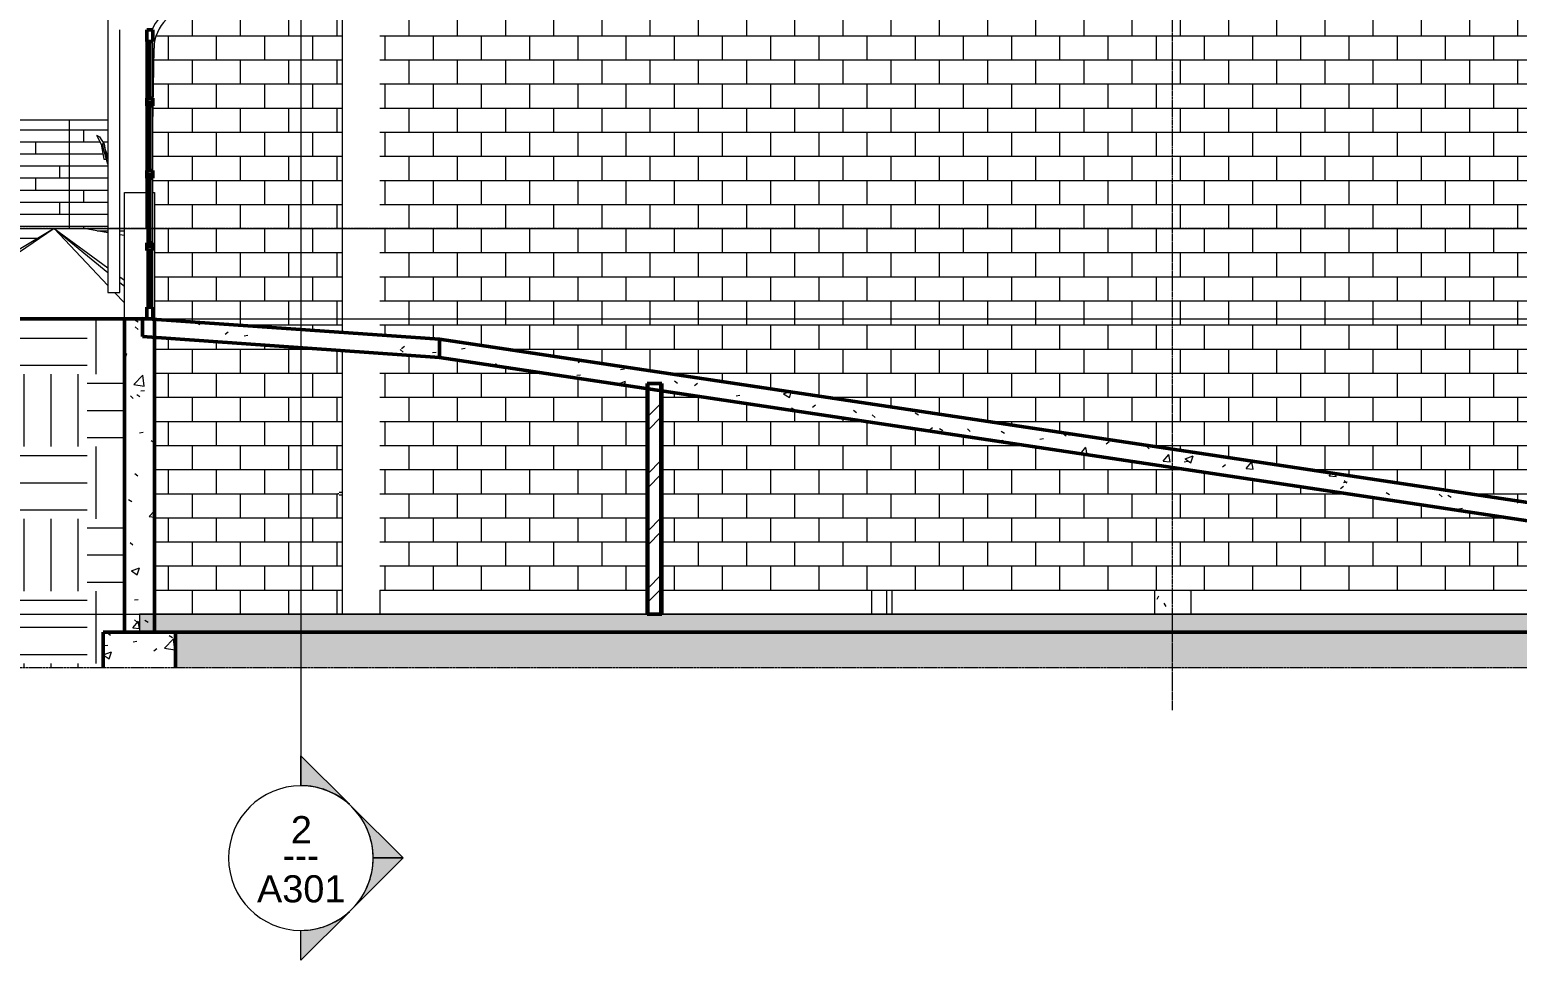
# Model space of a CAD drawing. Header units: inches. Extents: x -4169 to 1833, y -300 to 585.
# Drawn here: x -3860.7 to -3366.9, y -242.9 to 66 of the extents above; entities that cross this region are included whole.
import ezdxf

# ---------------------------------------------------------------- set-up
doc = ezdxf.new("R2010")
doc.units = ezdxf.units.IN
doc.header["$MEASUREMENT"] = 0
doc.linetypes.add('Aligning Line 1_8_', pattern=[0.25, 0.125, -0.125])
doc.linetypes.add('Grid Line 1_2_', pattern=[0.875, 0.5, -0.125, 0.125, -0.125])
for name, color, linetype, lineweight in [('0-1', 7, 'Continuous', 5), ('0-6', 10, 'Continuous', 13), ('A-DOOR', 31, 'Continuous', 13), ('A-DOOR-3', 7, 'Continuous', 9), ('A-DOOR-6', 31, 'Continuous', 50), ('A-DOOR-FRAM-1', 7, 'Continuous', 9), ('A-FLOR', 192, 'Continuous', 13), ('A-FLOR-2', 192, 'Continuous', 50), ('A-FLOR-LEVL-1', 51, 'Grid Line 1_2_', 9), ('A-FLOR-PATT-1', 8, 'Continuous', 9), ('A-GENM', 5, 'Continuous', 9), ('A-WALL', 113, 'Continuous', 13), ('A-WALL-2', 10, 'Continuous', 13), ('A-WALL-PATT-1', 7, 'Continuous', 9), ('A-WALL-PATT-2', 253, 'Continuous', 9), ('A-WALL-PATT-3', 55, 'Continuous', 9), ('A-WALL-PATT-5', 111, 'Continuous', 9), ('C-BLDG-PADS-1', 253, 'Continuous', 9), ('C-BLDG-PADS-2', 10, 'Continuous', 13), ('C-TOPO', 7, 'Continuous', 9), ('C-TOPO-1', 250, 'Continuous', 50), ('G-ANNO-SYMB', 111, 'Aligning Line 1_8_', 9), ('G-ANNO-SYMB-2', 147, 'Aligning Line 1_8_', 9), ('G-ANNO-SYMB-3', 111, 'Continuous', 9), ('G-IMPT', 8, 'Continuous', 9), ('I-WALL-1', 250, 'Continuous', 50), ('I-WALL-2', 10, 'Continuous', 13), ('L-SITE', 91, 'Continuous', 9), ('S-COLS', 52, 'Continuous', 9), ('S-FNDN', 32, 'Continuous', 13), ('S-FNDN-2', 32, 'Continuous', 50), ('S-FNDN-3', 32, 'Continuous', 9), ('S-GRID-1', 1, 'Grid Line 1_2_', 9)]:
    doc.layers.add(name, color=color, linetype=linetype, lineweight=lineweight)
doc.styles.add('Arial', font='arial.ttf', dxfattribs={"height": 9})
doc.styles.add('Century Gothic', font='ufonts.com_century-gothic.ttf', dxfattribs={"height": 9})
pattern_1 = [(0, (-3769.654, 146.633), (24, 24), [24, -24]), (0, (-3769.654, 155.633), (24, 24), [24, -24]), (0, (-3769.654, 164.633), (24, 24), [24, -24]), (90, (-3766.654, 167.633), (-24, 24), [24, -24]), (90, (-3757.654, 167.633), (-24, 24), [24, -24]), (90, (-3748.654, 167.633), (-24, 24), [24, -24])]
pattern_2 = [(50, (-3769.654, 146.633), (27.5427, -2.40992), [2.88, -31.68]), (355, (-3769.654, 146.633), (-5.32784, 28.88427), [2.304, -25.344]), (100.451, (-3767.36, 146.432), (22.2153, 26.47393), [2.448, -26.924]), (46.184, (-3769.654, 154.313), (40.9819, -6.3564), [4.32, -47.52]), (96.636, (-3766.24, 153.784), (35.89075, 37.4062), [3.671, -40.386]), (351.184, (-3769.654, 154.313), (35.891, 37.4062), [3.456, -38.016]), (21, (-3765.814, 152.393), (22.92104, -15.46073), [2.88, -31.68]), (326, (-3765.814, 152.393), (9.34353, 27.84574), [2.304, -25.344]), (71.451, (-3763.904, 151.105), (32.26477, 12.38442), [2.448, -26.924]), (37.5, (-3769.654, 146.633), (0.466855, 12.782707), [1.267, -23.77, 1.267, -24.461, -25.44]), (37.5, (-3769.654, 146.633), (0.466855, 12.782707), [-50.765, 1.267, -24.173]), (7.5, (-3769.654, 146.633), (10.10159, 15.14509), [1.267, -13.402, 1.267, -23.194, -9.696]), (7.5, (-3769.654, 146.633), (10.10159, 15.14509), [-39.13, 1.267, -8.429]), (327.5, (-3778.217, 146.633), (20.49916, -0.86578), [1.267, -8.333, 1.267, -28.685, -39.744]), (327.5, (-3778.217, 146.633), (20.49916, -0.86578), [-39.552, 1.267, -38.477]), (317.5, (-3782.057, 146.633), (22.39478, 3.84429), [1.267, -11.213, 1.267, -18.624, -28.224]), (317.5, (-3782.057, 146.633), (22.39478, 3.84429), [-32.371, 1.267, -26.957])]
pattern_3 = [(0, (-3769.654, 146.633), (30.72, 7.68), [1.267, -21.773, 1.267, -21.773, -122.88]), (0, (-3769.654, 146.633), (30.72, 7.68), [-46.08, 1.267, -44.813, 1.267, -21.773, -53.76]), (0, (-3769.654, 146.633), (30.72, 7.68), [-115.2, 1.267, -14.093, 1.267, -37.133]), (120, (-3758.134, 150.473), (-22.01108, 22.7643), [1.267, -21.773, 1.267, -21.773, -122.88]), (120, (-3758.134, 150.473), (-22.01108, 22.7643), [-46.08, 1.267, -44.813, 1.267, -21.773, -53.76]), (120, (-3758.134, 150.473), (-22.01108, 22.7643), [-115.2, 1.267, -14.093, 1.267, -37.133]), (240, (-3754.294, 165.833), (-8.70892, -30.4443), [1.267, -21.773, 1.267, -21.773, -122.88]), (240, (-3754.294, 165.833), (-8.70892, -30.4443), [-46.08, 1.267, -44.813, 1.267, -21.773, -53.76]), (240, (-3754.294, 165.833), (-8.70892, -30.4443), [-115.2, 1.267, -14.093, 1.267, -37.133])]
pattern_4 = [(0, (-3866.724, 0.8), (0, 4), []), (90, (-3866.724, 0.8), (-8, 8), [4, -28]), (90, (-3850.724, 4.8), (-8, 8), [4, -28])]

# ---------------------------------------------------------------- blocks, each defined once
blk = doc.blocks.new('CTR - 2nd Phase_rvt-1-BUILDING SECTION - NORTH_SOUTH THRU PARKING RAMP - LOOKING WEST')
at = {"layer": 'A-FLOR-LEVL-1'}
for p, q in [((-4168.71, 0), (-1814.21, 0)), ((-4168.71, -30), (-1814.21, -30)), ((-4168.71, -128), (-1814.21, -128))]:
    blk.add_line(p, q, dxfattribs=at)
blk = doc.blocks.new('CTR  - Topography_rvt-1-BUILDING SECTION - NORTH_SOUTH THRU PARKING RAMP - LOOKING WEST')
at = {"layer": 'C-BLDG-PADS-1'}
h = blk.add_hatch(dxfattribs=at)
h.set_pattern_fill('FP_2', color=256, style=0, pattern_type=2)
h.set_pattern_definition(pattern_2)
h.paths.add_polyline_path([(-1978.48, -134), (-1938.32, -134), (-1938.32, -128), (-3824.32, -128), (-3824.32, -134), (-2046.02, -134)], flags=0)
at = {"layer": 'C-TOPO'}
h = blk.add_hatch(dxfattribs=at)
h.set_pattern_fill('FP_11', color=256, style=0, pattern_type=2)
h.set_pattern_definition(pattern_1)
h.paths.add_polyline_path([(-3936.98, -145.93), (-3836.32, -145.93), (-3836.32, -134), (-3830.72, -134), (-3830.72, -30), (-4072.05, -30), (-4072.05, -145.93), (-3946.84, -145.93)], flags=0)
h = blk.add_hatch(dxfattribs=at)
h.set_pattern_fill('FP_11', color=256, style=0, pattern_type=2)
h.set_pattern_definition(pattern_1)
h.paths.add_polyline_path([(-3830.72, -134), (-3829.32, -134), (-3829.32, -30), (-3830.72, -30), (-3830.72, -61.81)], flags=0)
h = blk.add_hatch(dxfattribs=at)
h.set_pattern_fill('FP_11', color=256, style=0, pattern_type=2)
h.set_pattern_definition(pattern_1)
h.paths.add_polyline_path([(-1959.73, -145.93), (-1938.32, -145.93), (-1938.32, -134.01), (-3812.32, -134.01), (-3812.32, -145.93), (-1978.48, -145.93)], flags=0)
at = {"layer": 'A-FLOR-LEVL-1'}
for p, q in [((-4168.71, 0), (-1814.21, 0)), ((-4168.71, -128), (-1814.21, -128))]:
    blk.add_line(p, q, dxfattribs=at)
at = {"layer": 'C-BLDG-PADS-2'}
for p, q in [((-1938.32, -128), (-3824.32, -128)), ((-3824.32, -128), (-3824.32, -134)), ((-3824.32, -134), (-1938.32, -134))]:
    blk.add_line(p, q, dxfattribs=at)
at = {"layer": 'C-TOPO'}
for p, q in [((-3852.62, 0), (-3891.31, -26.38)), ((-3852.62, 0), (-3891.31, -23.17)), ((-3834.82, -18.87), (-3852.62, 0)), ((-3852.62, 0), (-3852.4, -0.23)), ((-3852.62, 0), (-3851.42, -0.98)), ((-3852.62, 0), (-3834.82, -13.04)), ((-3852.62, 0), (-3834.82, -14.63)), ((-3842.65, 0), (-3852.62, 0)), ((-3842.73, 0), (-3842.65, 0)), ((-3842.65, 0), (-3842.72, -0.04)), ((-3834.82, -1.36), (-3842.65, 0)), ((-3829.32, -2.31), (-3830.82, -2.05)), ((-3830.82, -15.97), (-3829.32, -17.07)), ((-3830.82, -17.92), (-3829.32, -19.16)), ((-3829.32, -24.7), (-3832.61, -21.22)), ((-3851.43, -30), (-3894.63, -30)), ((-3838.8, -30), (-3851.43, -30)), ((-3830.72, -30), (-3838.8, -30)), ((-3829.32, -30), (-3830.72, -30)), ((-3065.44, -134.01), (-3812.32, -134.01))]:
    blk.add_line(p, q, dxfattribs=at)
at = {"layer": 'C-TOPO-1'}
for p, q in [((-3894.63, -30), (-3851.43, -30)), ((-3851.43, -30), (-3838.8, -30)), ((-3838.8, -30), (-3830.72, -30)), ((-3829.32, -30), (-3830.72, -30)), ((-3812.32, -134.01), (-3065.44, -134.01))]:
    blk.add_line(p, q, dxfattribs=at)
at = {"layer": 'G-ANNO-SYMB-2'}
blk.add_line((-1910.95, 0), (-4072.05, 0), dxfattribs=at)
blk = doc.blocks.new('HOLLOW METAL - GARGE-1952668-BUILDING SECTION - NORTH_SOUTH THRU PARKING RAMP - LOOKING WEST')
at = {"layer": 'A-DOOR-FRAM-1'}
blk.add_line((-3574.41, -128), (-3574.41, -120), dxfattribs=at)
blk = doc.blocks.new('HOLLOW METAL - GARGE 2-1998853-BUILDING SECTION - NORTH_SOUTH THRU PARKING RAMP - LOOKING WEST')
at = {"layer": 'A-DOOR-3'}
for p, q in [((-3756.91, -87.61), (-3757.41, -87.61)), ((-3757.41, -88.39), (-3756.91, -88.39))]:
    blk.add_line(p, q, dxfattribs=at)
at = {"layer": 'A-DOOR-3', "flags": 128}
for points in [[(-3757.41, -87.61), (-3757.43, -87.61), (-3757.45, -87.61), (-3757.48, -87.61), (-3757.5, -87.61), (-3757.52, -87.61), (-3757.55, -87.61), (-3757.57, -87.61), (-3757.59, -87.61), (-3757.62, -87.61), (-3757.64, -87.61), (-3757.66, -87.61), (-3757.68, -87.61), (-3757.7, -87.61), (-3757.72, -87.61), (-3757.74, -87.61), (-3757.76, -87.61), (-3757.78, -87.61), (-3757.8, -87.61), (-3757.81, -87.61), (-3757.83, -87.61), (-3757.85, -87.61), (-3757.86, -87.61), (-3757.88, -87.61), (-3757.89, -87.61), (-3757.9, -87.61), (-3757.92, -87.61), (-3757.93, -87.61), (-3757.94, -87.61), (-3757.95, -87.61), (-3757.96, -87.61), (-3757.97, -87.61), (-3757.97, -87.61), (-3757.98, -87.61), (-3757.98, -87.61), (-3757.99, -87.61), (-3757.99, -87.61), (-3758, -87.61), (-3758, -87.61), (-3758, -87.61)], [(-3758, -88.39), (-3758, -88.39), (-3758, -88.39), (-3757.99, -88.39), (-3757.99, -88.39), (-3757.99, -88.39), (-3757.98, -88.39), (-3757.97, -88.39), (-3757.97, -88.39), (-3757.96, -88.39), (-3757.95, -88.39), (-3757.94, -88.39), (-3757.93, -88.39), (-3757.92, -88.39), (-3757.91, -88.39), (-3757.89, -88.39), (-3757.88, -88.39), (-3757.87, -88.39), (-3757.85, -88.39), (-3757.84, -88.39), (-3757.82, -88.39), (-3757.8, -88.39), (-3757.78, -88.39), (-3757.77, -88.39), (-3757.75, -88.39), (-3757.73, -88.39), (-3757.71, -88.39), (-3757.69, -88.39), (-3757.66, -88.39), (-3757.64, -88.39), (-3757.62, -88.39), (-3757.6, -88.39), (-3757.58, -88.39), (-3757.55, -88.39), (-3757.53, -88.39), (-3757.51, -88.39), (-3757.48, -88.39), (-3757.46, -88.39), (-3757.44, -88.39), (-3757.41, -88.39), (-3757.41, -88.39)]]:
    blk.add_lwpolyline(points, dxfattribs=at)
at = {"layer": 'A-DOOR-3'}
for start, end in [(150, 180), (180, 210), (82.7725, 90), (270, 277.2275)]:
    blk.add_arc((-3758, -88), 0.394, start, end, dxfattribs=at)
blk = doc.blocks.new('CTR - 1st Phase - Common Walls_rvt-1-BUILDING SECTION - NORTH_SOUTH THRU PARKING RAMP - LOOKING WEST')
at = {"layer": 'A-WALL-PATT-1'}
h = blk.add_hatch(dxfattribs=at)
h.set_pattern_fill('FP_1', color=256, style=0, pattern_type=2)
h.set_pattern_definition(pattern_3)
h.paths.add_polyline_path([(-3655.15, -128), (-3655.15, -51.42), (-3655.77, -51.42), (-3655.77, -128)], flags=0)
h = blk.add_hatch(dxfattribs=at)
h.set_pattern_fill('FP_1', color=256, style=0, pattern_type=2)
h.set_pattern_definition(pattern_3)
h.paths.add_polyline_path([(-3650.9, -128), (-3650.9, -51.42), (-3651.52, -51.42), (-3651.52, -128)], flags=0)
at = {"layer": 'A-WALL-PATT-2'}
h = blk.add_hatch(dxfattribs=at)
h.set_pattern_fill('FP_15', color=256, style=0, pattern_type=2)
h.set_pattern_definition([(45, (-3769.654, 146.633), (-9.5035, 9.5035), []), (45, (-3769.654, 161.033), (-9.5035, 9.5035), [])])
h.paths.add_polyline_path([(-3651.52, -128), (-3651.52, -51.42), (-3655.15, -51.42), (-3655.15, -128)], flags=0)
at = {"layer": 'A-WALL-PATT-3'}
h = blk.add_hatch(dxfattribs=at)
h.set_pattern_fill('FP_14', color=256, style=0, pattern_type=2)
h.set_pattern_definition([(0, (-3822.724, -128), (0, 8), []), (90, (-3822.724, -128), (-8, 8), [8, -8])])
h.paths.add_polyline_path([(-3801.91, -128), (-3756.91, -128), (-3756.91, -88.39), (-3758.14, -88.36), (-3758.29, -88.26), (-3758.34, -88.2), (-3758.34, -87.8), (-3758.17, -87.65), (-3757.99, -87.62), (-3757.78, -87.61), (-3756.91, -87.61), (-3756.91, -40.5), (-3819.32, -36.13), (-3819.32, -128)], flags=0)
h.paths.add_polyline_path([(-3757.99, -88.32), (-3758.01, -88.28), (-3757.99, -88.32)], flags=0)
h.paths.add_polyline_path([(-3757.41, -88.2), (-3757.44, -87.9), (-3757.47, -88), (-3757.44, -88.1)], flags=0)
h.paths.add_polyline_path([(-3756.91, -34.48), (-3756.91, 73.25), (-3805.96, 73.25), (-3808.28, 73.05), (-3810.54, 72.45), (-3812.66, 71.47), (-3814.58, 70.14), (-3816.24, 68.5), (-3817.59, 66.59), (-3818.63, 64.37), (-3819.23, 62.24), (-3819.46, 59.91), (-3819.85, 33.9), (-3819.85, 12), (-3819.32, 12), (-3819.32, -30.11), (-3781.99, -32.73)], flags=0)
h.paths.add_polyline_path([(-3822.2, 12), (-3822.18, 12), (-3821.85, 33.92), (-3821.85, 66), (-3820.08, 66), (-3819.32, 67.61), (-3817.59, 69.96), (-3815.86, 71.68), (-3813.65, 73.2), (-3811.22, 74.33), (-3808.63, 75.02), (-3805.96, 75.25), (-3756.91, 75.25), (-3756.91, 122), (-3822.72, 122), (-3822.72, 112), (-3822.2, 112), (-3822.2, 22.31)], flags=0)
h.paths.add_polyline_path([(-3818.82, 75.5), (-3820.04, 75.77), (-3820.95, 76.38), (-3821.6, 77.35), (-3821.82, 78.5), (-3821.57, 79.69), (-3820.95, 80.62), (-3819.97, 81.27), (-3818.8, 81.49), (-3817.61, 81.23), (-3816.7, 80.62), (-3816.05, 79.65), (-3815.82, 78.5), (-3816.08, 77.31), (-3816.75, 76.35), (-3817.68, 75.73), (-3818.8, 75.51)], flags=0)
h = blk.add_hatch(dxfattribs=at)
h.set_pattern_fill('FP_12', color=256, style=0, pattern_type=2)
h.set_pattern_definition([(0, (-3750.724, 0), (0, 8), []), (90, (-3750.724, 0), (-8, 8), [8, -8])])
h.paths.add_polyline_path([(-3744.54, -120), (-3655.77, -120), (-3655.77, -53.15), (-3724.72, -42.8), (-3724.72, -42.75), (-3744.54, -41.36), (-3744.54, -103.87)], flags=0)
h.paths.add_polyline_path([(-3650.9, -120), (-3210.28, -120), (-3650.9, -53.88), (-3650.9, -61.81)], flags=0)
h.paths.add_polyline_path([(-3200, -115.48), (-3200, -14), (-3212.37, -14), (-3212.37, -4), (-3204.37, -4), (-3204.37, 0), (-3212.37, 0), (-3212.37, 122), (-3744.54, 122), (-3744.54, 75.25), (-3710.16, 75.25), (-3710.16, 73.25), (-3744.54, 73.25), (-3744.54, -35.35), (-3724.72, -36.73), (-3261.64, -106.23)], flags=0)
at = {"layer": 'A-FLOR-LEVL-1'}
for p, q in [((-4168.71, 0), (-1814.21, 0)), ((-4168.71, -30), (-1814.21, -30)), ((-4168.71, -128), (-1814.21, -128))]:
    blk.add_line(p, q, dxfattribs=at)
at = {"layer": 'A-WALL-2'}
for p, q in [((-3756.91, -34.48), (-3756.91, 73.25)), ((-3756.91, -128), (-3756.91, -40.5)), ((-3655.15, -128), (-3655.15, -51.42)), ((-3651.52, -128), (-3651.52, -51.42)), ((-3744.54, -120), (-3655.77, -120)), ((-3744.54, -120), (-3744.54, -128)), ((-3650.9, -120), (-3210.28, -120))]:
    blk.add_line(p, q, dxfattribs=at)
at = {"layer": 'G-ANNO-SYMB-2'}
blk.add_line((-1910.95, 0), (-4072.05, 0), dxfattribs=at)
at = {"layer": 'I-WALL-1'}
for p, q in [((-3655.77, -51.42), (-3655.77, -128)), ((-3650.9, -51.42), (-3655.77, -51.42)), ((-3650.9, -128), (-3650.9, -51.42)), ((-3655.77, -128), (-3650.9, -128))]:
    blk.add_line(p, q, dxfattribs=at)
at = {"layer": 'I-WALL-2'}
for p, q in [((-3581.16, -128), (-3581.16, -120)), ((-3576.29, -120), (-3576.29, -128))]:
    blk.add_line(p, q, dxfattribs=at)
at = {"layer": '0-6'}
for name in ['HOLLOW METAL - GARGE 2-1998853-BUILDING SECTION - NORTH_SOUTH THRU PARKING RAMP - LOOKING WEST', 'HOLLOW METAL - GARGE-1952668-BUILDING SECTION - NORTH_SOUTH THRU PARKING RAMP - LOOKING WEST']:
    blk.add_blockref(name, (0, 0), dxfattribs=at)
blk = doc.blocks.new('Concrete-Rectangular-Column - ONE-1856735-BUILDING SECTION - NORTH_SOUTH THRU PARKING RAMP - LOOKING WEST')
at = {"layer": 'S-COLS'}
h = blk.add_hatch(dxfattribs=at)
h.set_pattern_fill('FP_1', color=256, style=0, pattern_type=2)
h.set_pattern_definition(pattern_3)
h.paths.add_polyline_path([(-3475.32, -128), (-3475.32, -120), (-3487.32, -120), (-3487.32, -128)], flags=0)
for p, q in [((-3487.32, -120), (-3487.32, -128)), ((-3475.32, -120), (-3475.32, -128))]:
    blk.add_line(p, q, dxfattribs=at)
blk = doc.blocks.new('Outdoor Table01 - 02ZUTB01_dwg-1294291-BUILDING SECTION - NORTH_SOUTH THRU PARKING RAMP - LOOKING WEST')
at = {"layer": 'G-IMPT'}
for p, q in [((-3838.62, 31), (-3837.62, 30.5)), ((-3838.62, 31), (-3837.01, 28)), ((-3837.62, 30.5), (-3836.01, 28)), ((-3837.01, 28), (-3836.14, 23)), ((-3837.01, 28), (-3836.64, 28)), ((-3834.82, 21.35), (-3836.64, 28)), ((-3836.14, 28), (-3836.64, 28)), ((-3835.88, 27.21), (-3836.14, 28)), ((-3836.14, 28), (-3836.01, 28)), ((-3836.01, 28), (-3835.14, 23)), ((-3834.82, 23.98), (-3835.86, 27.15)), ((-3836.14, 23), (-3835.27, 23)), ((-3835.2, 23), (-3835.14, 23))]:
    blk.add_line(p, q, dxfattribs=at)
blk = doc.blocks.new('Outdoor Table01 - Outdoor Table01-1294297-BUILDING SECTION - NORTH_SOUTH THRU PARKING RAMP - LOOKING WEST')
blk.add_blockref('Outdoor Table01 - 02ZUTB01_dwg-1294291-BUILDING SECTION - NORTH_SOUTH THRU PARKING RAMP - LOOKING WEST', (0, 0))
blk = doc.blocks.new('Door-Sectional_Model3502_Comcl_Amarr - one-1908623-BUILDING SECTION - NORTH_SOUTH THRU PARKING RAMP - LOOKING WEST')
at = {"layer": 'A-DOOR'}
for p, q in [((-3805.96, 75.25), (-3710.16, 75.25)), ((-3710.16, 75.25), (-3710.16, 73.25)), ((-3805.96, 73.25), (-3710.16, 73.25)), ((-3821.85, 62.12), (-3821.85, 43.25)), ((-3819.85, 43.25), (-3819.85, 62.12)), ((-3819.85, 33.9), (-3819.46, 59.91)), ((-3821.85, 40.75), (-3821.85, 19.25)), ((-3819.85, 19.25), (-3819.85, 40.75)), ((-3821.85, 33.92), (-3822.18, 12)), ((-3821.85, 16.75), (-3821.85, -4.75)), ((-3819.85, -4.75), (-3819.85, 16.75)), ((-3821.85, -7.25), (-3821.85, -26.13)), ((-3819.85, -26.13), (-3819.85, -7.25))]:
    blk.add_line(p, q, dxfattribs=at)
for centre, radius, start, end in [((-3818.82, 78.5), 3, 90, 270), ((-3818.82, 78.5), 2.13, 90, 270), ((-3818.82, 78.5), 3, 270, 90), ((-3818.82, 78.5), 2.13, 270, 90), ((-3805.96, 59.75), 15.5, 90, 156.1317), ((-3805.96, 59.75), 13.5, 90, 179.3049)]:
    blk.add_arc(centre, radius, start, end, dxfattribs=at)
at = {"layer": 'A-DOOR-6'}
for p, q in [((-3819.85, 66), (-3821.85, 66)), ((-3821.85, 66), (-3821.85, 62.12)), ((-3819.85, 62.12), (-3819.85, 66)), ((-3821.85, 62.12), (-3819.85, 62.12)), ((-3820.85, 62.12), (-3821.35, 62.12)), ((-3821.35, 62.12), (-3821.35, 43.25)), ((-3820.85, 43.25), (-3820.85, 62.12)), ((-3819.85, 43.25), (-3821.85, 43.25)), ((-3821.85, 43.25), (-3821.85, 42)), ((-3821.85, 42), (-3819.85, 42)), ((-3819.85, 42), (-3821.85, 42)), ((-3821.85, 42), (-3821.85, 40.75)), ((-3821.85, 40.75), (-3819.85, 40.75)), ((-3821.35, 43.25), (-3820.85, 43.25)), ((-3820.85, 40.75), (-3821.35, 40.75)), ((-3821.35, 40.75), (-3821.35, 19.25)), ((-3820.85, 19.25), (-3820.85, 40.75)), ((-3819.85, 42), (-3819.85, 43.25)), ((-3819.85, 40.75), (-3819.85, 42)), ((-3819.85, 19.25), (-3821.85, 19.25)), ((-3821.85, 19.25), (-3821.85, 18)), ((-3821.85, 18), (-3819.85, 18)), ((-3819.85, 18), (-3821.85, 18)), ((-3821.85, 18), (-3821.85, 16.75)), ((-3821.85, 16.75), (-3819.85, 16.75)), ((-3821.35, 19.25), (-3820.85, 19.25)), ((-3820.85, 16.75), (-3821.35, 16.75)), ((-3821.35, 16.75), (-3821.35, -4.75)), ((-3820.85, -4.75), (-3820.85, 16.75)), ((-3819.85, 18), (-3819.85, 19.25)), ((-3819.85, 16.75), (-3819.85, 18)), ((-3819.85, -4.75), (-3821.85, -4.75)), ((-3821.85, -4.75), (-3821.85, -6)), ((-3821.35, -4.75), (-3820.85, -4.75)), ((-3819.85, -6), (-3819.85, -4.75)), ((-3821.85, -6), (-3819.85, -6)), ((-3819.85, -6), (-3821.85, -6)), ((-3821.85, -6), (-3821.85, -7.25)), ((-3821.85, -7.25), (-3819.85, -7.25)), ((-3820.35, -7.25), (-3821.35, -7.25)), ((-3821.35, -7.25), (-3821.35, -26.13)), ((-3820.35, -26.13), (-3820.35, -7.25)), ((-3819.85, -7.25), (-3819.85, -6)), ((-3819.85, -26.13), (-3821.85, -26.13)), ((-3821.85, -26.13), (-3821.85, -30)), ((-3821.35, -26.13), (-3820.35, -26.13)), ((-3819.85, -30), (-3819.85, -26.13)), ((-3821.85, -30), (-3819.85, -30))]:
    blk.add_line(p, q, dxfattribs=at)
for start, end in [(90, 270), (270, 90)]:
    blk.add_arc((-3818.82, 78.5), 0.5, start, end, dxfattribs=at)
blk = doc.blocks.new('077123 - Manufactured Gutters and Downspouts - 077123 - Manufactured Gutters and Downspouts-1955134-BUILDING SECTION - NORTH_SOUTH THRU PARKING RAMP - LOOKING WEST')
at = {"layer": 'A-GENM'}
for p, q in [((-3871.39, 413.51), (-3860.72, 413.51)), ((-3871.39, 395.11), (-3871.39, 413.51)), ((-3868.04, 384.1), (-3871.39, 395.11)), ((-3860.72, 395.11), (-3871.39, 395.11)), ((-3860.72, 384.1), (-3868.04, 384.1)), ((-3864.7, 371.1), (-3864.7, 384.1)), ((-3864.7, 358.75), (-3864.7, 371.1)), ((-3860.72, 371.1), (-3864.7, 371.1)), ((-3864.7, 353.15), (-3864.7, 358.75)), ((-3860.72, 358.75), (-3864.7, 358.75)), ((-3860.72, 353.15), (-3864.7, 353.15)), ((-3864.7, 353.15), (-3864.7, 310)), ((-3864.7, 353.15), (-3860.72, 353.15)), ((-3864.7, 230.12), (-3864.7, 102.78)), ((-3860.7, 105.58), (-3860.7, 109.75)), ((-3830.82, 94.71), (-3860.7, 105.58)), ((-3864.7, 102.78), (-3834.82, 91.91)), ((-3834.82, 91.91), (-3834.82, -21.22)), ((-3830.82, -21.22), (-3830.82, 0)), ((-3834.82, -21.22), (-3830.82, -21.22))]:
    blk.add_line(p, q, dxfattribs=at)
blk = doc.blocks.new('Section - Section Head - Filled-22785-BUILDING SECTION - NORTH_SOUTH THRU PARKING RAMP - LOOKING WEST')
at = {"layer": 'G-ANNO-SYMB-3'}
h = blk.add_hatch(color=256, dxfattribs=at)
edge = h.paths.add_edge_path(flags=0)
edge.add_arc((-2547.82, 478.14), 24.03, 90, 132.0784, ccw=False)
edge.add_line((-2547.82, 502.17), (-2547.82, 512.08))
edge.add_line((-2547.82, 512.08), (-2563.93, 495.98))
h = blk.add_hatch(color=256, dxfattribs=at)
edge = h.paths.add_edge_path(flags=0)
edge.add_line((-2564.79, 495.11), (-2581.76, 478.14))
edge.add_line((-2581.76, 478.14), (-2571.82, 478.14))
edge.add_arc((-2547.82, 478.14), 24, 135, 180, ccw=False)
h = blk.add_hatch(color=256, dxfattribs=at)
edge = h.paths.add_edge_path(flags=0)
edge.add_arc((-2547.82, 478.14), 24, 180, 225, ccw=False)
edge.add_line((-2571.82, 478.14), (-2581.76, 478.14))
edge.add_line((-2581.76, 478.14), (-2564.79, 461.17))
h = blk.add_hatch(color=256, dxfattribs=at)
edge = h.paths.add_edge_path(flags=0)
edge.add_line((-2563.93, 460.3), (-2547.82, 444.2))
edge.add_line((-2547.82, 444.2), (-2547.82, 454.11))
edge.add_arc((-2547.82, 478.14), 24.03, 227.9216, 270, ccw=False)
for p, q in [((-2563.93, 495.98), (-2547.82, 512.08)), ((-2547.82, 512.08), (-2547.82, 502.17)), ((-2581.76, 478.14), (-2564.79, 495.11)), ((-2571.82, 478.14), (-2581.76, 478.14)), ((-2564.79, 461.17), (-2581.76, 478.14)), ((-2581.76, 478.14), (-2571.82, 478.14)), ((-2547.82, 444.2), (-2563.93, 460.3)), ((-2547.82, 454.11), (-2547.82, 444.2))]:
    blk.add_line(p, q, dxfattribs=at)
for centre, radius, start, end in [((-2547.82, 478.17), 24, 90, 270), ((-2547.82, 478.14), 24.03, 90, 132.0784), ((-2547.82, 478.17), 24, 270, 90), ((-2547.82, 478.14), 24, 135, 180), ((-2547.82, 478.14), 24, 180, 225), ((-2547.82, 478.14), 24.03, 227.9216, 270)]:
    blk.add_arc(centre, radius, start, end, dxfattribs=at)

msp = doc.modelspace()

# ---------------------------------------------------------------- hatches: boundary and pattern name
at = {"layer": 'A-FLOR-PATT-1'}
h = msp.add_hatch(dxfattribs=at)
h.set_pattern_fill('FP_2', color=256, style=0, pattern_type=2)
h.set_pattern_definition(pattern_2)
h.paths.add_polyline_path([(-3724.7237, -42.7481), (-3724.7237, -36.7334), (-3823.3237, -29.8327), (-3823.3237, -35.8474), (-3734.3794, -42.0723)], flags=0)
h = msp.add_hatch(dxfattribs=at)
h.set_pattern_fill('FP_2', color=256, style=0, pattern_type=2)
h.set_pattern_definition(pattern_2)
h.paths.add_polyline_path([(-3161.3161, -127.3484), (-3161.3161, -121.2813), (-3724.7237, -36.7334), (-3724.7237, -42.8006), (-3261.6379, -112.2936)], flags=0)
at = {"layer": 'A-WALL-PATT-5'}
h = msp.add_hatch(dxfattribs=at)
h.set_pattern_fill('FP_20', color=256, style=0, pattern_type=2)
h.set_pattern_definition(pattern_4)
h.paths.add_polyline_path([(-3864.5987, -7.1735), (-3852.6174, 0), (-3847.5237, 0), (-3847.5237, 36), (-3864.5987, 36), (-3864.5987, -5.5352)], flags=0)
h = msp.add_hatch(dxfattribs=at)
h.set_pattern_fill('FP_20', color=256, style=0, pattern_type=2)
h.set_pattern_definition(pattern_4)
h.paths.add_polyline_path([(-3835.6811, -0.75), (-3834.8237, -0.75), (-3834.8237, 21.3464), (-3835.2745, 23), (-3836.1376, 23), (-3837.0075, 28), (-3838.6232, 31), (-3837.6232, 30.5), (-3836.0075, 28), (-3835.8598, 27.1508), (-3834.8237, 23.9838), (-3834.8237, 36), (-3847.5237, 36), (-3847.5237, 0), (-3842.6503, 0), (-3838.3221, -0.75)], flags=0)
h.paths.add_polyline_path([(-3829.3237, -0.75), (-3829.3237, 0), (-3830.8237, 0), (-3830.8237, -0.75)], flags=0)
h = msp.add_hatch(dxfattribs=at)
h.set_pattern_fill('FP_2', color=256, style=0, pattern_type=2)
h.set_pattern_definition(pattern_2)
h.paths.add_polyline_path([(-3819.3237, -134), (-3819.3237, -30), (-3829.3237, -30), (-3829.3237, -134)], flags=0)
at = {"layer": 'S-FNDN-3'}
h = msp.add_hatch(dxfattribs=at)
h.set_pattern_fill('FP_2', color=256, style=0, pattern_type=2)
h.set_pattern_definition(pattern_2)
h.paths.add_polyline_path([(-3812.3237, -145.9265), (-3812.3237, -134), (-3836.3237, -134), (-3836.3237, -145.9265)], flags=0)

# ---------------------------------------------------------------- linework, layer by layer
at = {"layer": 'A-FLOR'}
for p, q in [((-3838.3221, -0.75), (-3834.8237, -0.75)), ((-3830.8237, -0.75), (-3829.3237, -0.75))]:
    msp.add_line(p, q, dxfattribs=at)
at = {"layer": 'A-FLOR-2'}
for p, q in [((-3724.7237, -36.7334), (-3823.3237, -29.8327)), ((-3823.3237, -29.8327), (-3823.3237, -35.8474)), ((-3823.3237, -35.8474), (-3724.7237, -42.7481)), ((-3161.3161, -121.2813), (-3724.7237, -36.7334)), ((-3724.7237, -42.8006), (-3724.7237, -36.7334)), ((-3724.7237, -42.8006), (-3161.3161, -127.3484))]:
    msp.add_line(p, q, dxfattribs=at)
at = {"layer": 'A-FLOR-LEVL-1'}
for p, q in [((-4167.9645, 0), (-1814.099, 0)), ((-4167.9645, -30), (-1814.099, -30)), ((-4167.9645, -128), (-1814.099, -128))]:
    msp.add_line(p, q, dxfattribs=at)
at = {"layer": 'A-WALL'}
for p, q in [((-3830.8237, 0), (-3830.8237, 66)), ((-3822.1987, 66), (-3822.1987, 0)), ((-3834.8237, 36), (-3868.8487, 36)), ((-3847.5237, 0), (-3847.5237, 36)), ((-3830.8237, 0), (-3822.1987, 0))]:
    msp.add_line(p, q, dxfattribs=at)
at = {"layer": 'G-ANNO-SYMB'}
for p, q in [((-1910.9479, 0), (-4072.0519, 0)), ((-1910.9479, -145.8387), (-4072.0519, -145.8387))]:
    msp.add_line(p, q, dxfattribs=at)
at = {"layer": 'G-ANNO-SYMB-3'}
msp.add_line((-3770.7237, 467.281), (-3770.7237, -184.9308), dxfattribs=at)
at = {"layer": 'S-FNDN'}
for p, q in [((-3829.3237, -30), (-3829.3237, 12)), ((-3829.3237, 12), (-3821.8472, 12)), ((-3819.8472, 12), (-3819.3237, 12)), ((-3819.3237, 12), (-3819.3237, -30))]:
    msp.add_line(p, q, dxfattribs=at)
at = {"layer": 'S-FNDN-2'}
for p, q in [((-3829.3237, -30), (-3829.3237, -134)), ((-3819.3237, -30), (-3829.3237, -30)), ((-3819.3237, -134), (-3819.3237, -30)), ((-3812.3237, -134), (-3836.3237, -134)), ((-3836.3237, -134), (-3836.3237, -145.9265)), ((-3812.3237, -145.9265), (-3812.3237, -134))]:
    msp.add_line(p, q, dxfattribs=at)
at = {"layer": 'S-GRID-1'}
msp.add_line((-3481.3237, -159.8356), (-3481.3237, 470.5), dxfattribs=at)

# ---------------------------------------------------------------- block references
at = {"layer": '0-1'}
for name in ['CTR - 2nd Phase_rvt-1-BUILDING SECTION - NORTH_SOUTH THRU PARKING RAMP - LOOKING WEST', 'CTR - 1st Phase - Common Walls_rvt-1-BUILDING SECTION - NORTH_SOUTH THRU PARKING RAMP - LOOKING WEST', 'CTR  - Topography_rvt-1-BUILDING SECTION - NORTH_SOUTH THRU PARKING RAMP - LOOKING WEST']:
    msp.add_blockref(name, (0, 0), dxfattribs=at)
at = {"layer": 'A-DOOR'}
msp.add_blockref('Door-Sectional_Model3502_Comcl_Amarr - one-1908623-BUILDING SECTION - NORTH_SOUTH THRU PARKING RAMP - LOOKING WEST', (0, 0), dxfattribs=at)
at = {"layer": 'A-GENM'}
msp.add_blockref('077123 - Manufactured Gutters and Downspouts - 077123 - Manufactured Gutters and Downspouts-1955134-BUILDING SECTION - NORTH_SOUTH THRU PARKING RAMP - LOOKING WEST', (0, 0), dxfattribs=at)
at = {"layer": 'G-ANNO-SYMB-3', "rotation": 180}
msp.add_blockref('Section - Section Head - Filled-22785-BUILDING SECTION - NORTH_SOUTH THRU PARKING RAMP - LOOKING WEST', (-6318.5449, 269.2106), dxfattribs=at)
at = {"layer": 'L-SITE'}
msp.add_blockref('Outdoor Table01 - Outdoor Table01-1294297-BUILDING SECTION - NORTH_SOUTH THRU PARKING RAMP - LOOKING WEST', (0, 0), dxfattribs=at)
at = {"layer": 'S-COLS'}
msp.add_blockref('Concrete-Rectangular-Column - ONE-1856735-BUILDING SECTION - NORTH_SOUTH THRU PARKING RAMP - LOOKING WEST', (0, 0), dxfattribs=at)

# ---------------------------------------------------------------- texts
at = {"layer": 'G-ANNO-SYMB-3', "char_height": 9, "attachment_point": 1}
for s, insert, width, style in [('2', (-3774.0447, -195.0222), 8.484, 'Arial'), ('---', (-3776.696, -203.5289), 15.453, 'Century Gothic'), ('A301', (-3785.2888, -214.6584), 35.754, 'Arial')]:
    msp.add_mtext(s, dxfattribs=dict(at, insert=insert, width=width, style=style))

doc.saveas('drawing.dxf')
